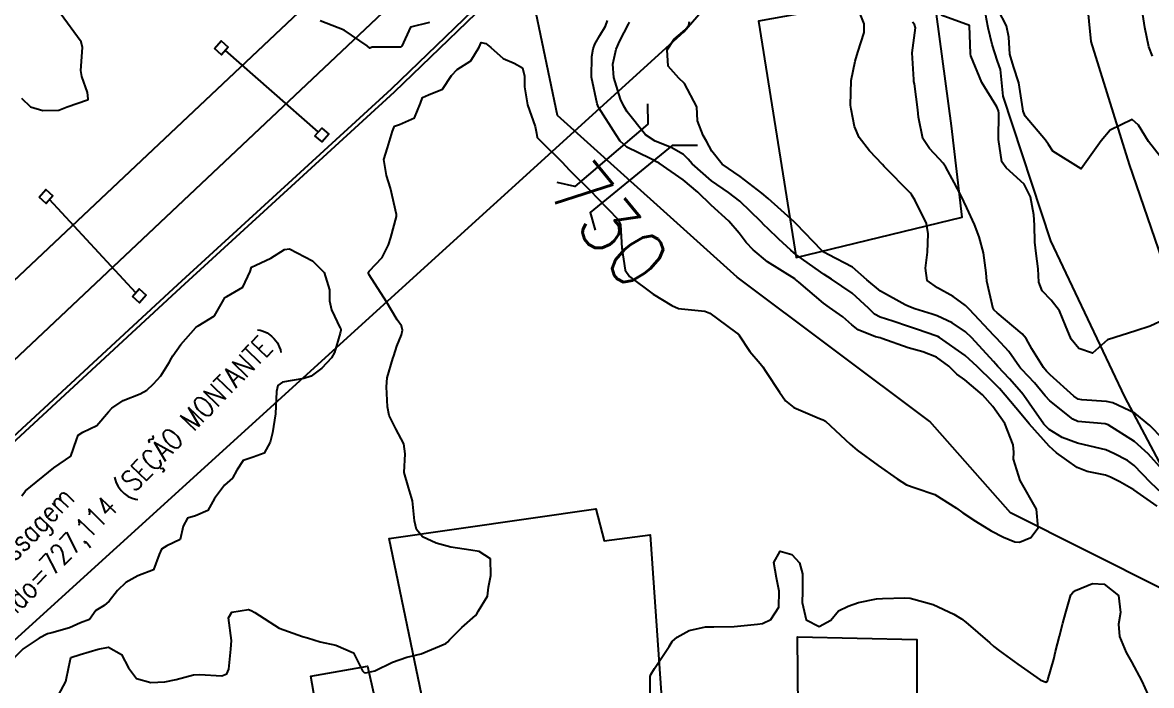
# Model space of a CAD drawing. Header units: metres. Extents: x 318500 to 325275, y 7408834 to 7428799.
# Drawn here: x 323743.3 to 323822.7, y 7420015.6 to 7420062.2 of the extents above; entities that cross this region are included whole.
import ezdxf
from ezdxf.enums import TextEntityAlignment as Align

# ---------------------------------------------------------------- set-up
doc = ezdxf.new("R2010")
doc.units = ezdxf.units.M
doc.header["$MEASUREMENT"] = 0
for name, color, linetype in [('Canaleta de Drenagem', 151, 'Continuous'), ('Cotas', 45, 'Continuous'), ('Curvas de Nivel 1m', 11, 'Continuous'), ('Curvas de Nivel 5m', 15, 'Continuous'), ('Divisas', 45, 'Continuous'), ('Edificações', 30, 'Continuous'), ('Hidrografia', 140, 'Continuous'), ('Linha Férrea', 20, 'Continuous'), ('Pontes_Viadutos_Tubos', 190, 'Continuous'), ('Pórticos', 45, 'Continuous'), ('TEXTO', 45, 'Continuous'), ('Vias Primárias', 230, 'Continuous')]:
    doc.layers.add(name, color=color, linetype=linetype)
doc.styles.add('ROMANS', font='romans', dxfattribs={"height": 0.2})
doc.styles.add('Style-STANDARD', font='STANDARD.shx')

msp = doc.modelspace()

# ---------------------------------------------------------------- linework, layer by layer
at = {"layer": 'Canaleta de Drenagem'}
for points in [[(323777.482, 7420065.564), (323769.2, 7420057.559), (323754.168, 7420043.775), (323722.202, 7420014.23)], [(323777.691, 7420065.348), (323769.405, 7420057.34), (323754.371, 7420043.555), (323722.407, 7420014.011)]]:
    msp.add_lwpolyline(points, dxfattribs=at)
at = {"layer": 'Curvas de Nivel 1m', "flags": 128}
for points, elevation in [([(323743.188, 7420056.929), (323743.811, 7420056.309), (323744.672, 7420056.046), (323745.808, 7420056.082), (323746.404, 7420056.298), (323747.819, 7420056.797), (323747.865, 7420056.824), (323747.877, 7420056.869), (323747.827, 7420057.31), (323747.422, 7420058.455), (323747.352, 7420058.877), (323747.48, 7420060.492), (323747.383, 7420060.877), (323745.9, 7420062.9), (323747.283, 7420064.88), (323747.496, 7420065.307), (323747.939, 7420066.155), (323748.285, 7420066.865), (323747.954, 7420067.164), (323747.436, 7420067.4), (323745.965, 7420067.894), (323745.101, 7420067.77), (323743.962, 7420067.745), (323742.826, 7420068.079)], 729), ([(323823.489, 7420030.758), (323822.488, 7420031.87), (323821.513, 7420032.754), (323819.664, 7420033.908), (323819.531, 7420033.966), (323819.463, 7420033.98), (323817.533, 7420034.164), (323817.172, 7420034.307), (323815.555, 7420035.612), (323815.24, 7420035.965), (323814.471, 7420036.878), (323813.578, 7420037.804), (323813.489, 7420037.902), (323813.417, 7420037.992), (323812.678, 7420039.086), (323811.796, 7420040.017), (323811.613, 7420040.199), (323809.914, 7420042.037), (323809.634, 7420042.311), (323808.751, 7420042.946), (323807.652, 7420043.569), (323806.922, 7420044.081), (323806.807, 7420044.949), (323806.957, 7420046.081), (323806.999, 7420047.376), (323806.876, 7420048.083), (323806.059, 7420049.771), (323805.846, 7420050.098), (323805.742, 7420050.232), (323803.901, 7420052.119), (323803.771, 7420052.254), (323802.857, 7420053.21), (323802.128, 7420054.145), (323801.802, 7420054.92), (323801.572, 7420056.154), (323801.541, 7420056.437), (323801.579, 7420058.154), (323801.864, 7420059.528), (323802.054, 7420060.147), (323802.483, 7420061.549), (323802.493, 7420062.141), (323801.921, 7420063.554)], 733), ([(323822.783, 7420059.876), (323822.534, 7420060.535), (323822.245, 7420061.885), (323821.93, 7420063.89)], 737), ([(323823.776, 7420052.252), (323822.497, 7420053.873), (323821.811, 7420055.018), (323821.345, 7420055.417), (323819.808, 7420054.668), (323819.162, 7420053.92), (323817.77, 7420051.94), (323815.782, 7420053.182), (323815.473, 7420053.651), (323815.252, 7420053.968), (323813.815, 7420055.658), (323813.69, 7420055.992), (323813.655, 7420056.16), (323813.375, 7420057.997), (323813.007, 7420059.149), (323812.739, 7420060.007), (323812.678, 7420061.219), (323812.511, 7420062.011), (323811.917, 7420063.144)], 736), ([(323823.122, 7420028.196), (323821.472, 7420029.334), (323820.494, 7420029.895), (323819.824, 7420030.245), (323819.485, 7420030.374), (323818.189, 7420030.632), (323817.49, 7420030.923), (323816.039, 7420031.955), (323815.507, 7420032.427), (323814.108, 7420033.981), (323813.54, 7420034.681), (323812.424, 7420036.007), (323812.017, 7420036.466), (323811.569, 7420036.916), (323810.443, 7420038.031), (323809.591, 7420038.797), (323807.79, 7420040.067), (323807.679, 7420040.138), (323807.611, 7420040.167), (323806.178, 7420040.654), (323805.617, 7420040.841), (323804.509, 7420041.224), (323803.624, 7420041.505), (323803.216, 7420041.716), (323802.803, 7420042.132), (323801.646, 7420043.199), (323800.188, 7420044.172), (323799.665, 7420044.504), (323798.639, 7420045.227), (323797.686, 7420045.916), (323797.321, 7420046.206), (323796.476, 7420046.996), (323795.705, 7420047.732), (323795.461, 7420047.987), (323795.226, 7420048.237), (323793.731, 7420049.673), (323792.943, 7420050.268), (323791.752, 7420051.091), (323790.396, 7420052.301), (323790.103, 7420052.635), (323789.776, 7420052.945), (323788.905, 7420053.447), (323787.786, 7420053.893), (323787.089, 7420054.347), (323785.814, 7420055.958), (323785.57, 7420056.364), (323785.341, 7420056.853), (323784.863, 7420058.375), (323784.802, 7420059.319), (323785.036, 7420060.373), (323785.287, 7420060.961), (323785.897, 7420062.128), (323785.985, 7420062.273)], 731), ([(323823.468, 7420029.073), (323822.655, 7420029.868), (323821.492, 7420031.046), (323821.016, 7420031.408), (323820.073, 7420031.901), (323819.504, 7420032.148), (323819.188, 7420032.231), (323817.51, 7420032.623), (323816.433, 7420033.034), (323815.524, 7420033.584), (323815.144, 7420033.966), (323814.096, 7420035.438), (323813.734, 7420035.987), (323813.657, 7420036.084), (323813.562, 7420036.197), (323812.728, 7420037.159), (323811.911, 7420038.015), (323811.756, 7420038.191), (323811.585, 7420038.382), (323810.062, 7420040.035), (323809.614, 7420040.47), (323808.677, 7420041.11), (323807.625, 7420041.591), (323807.266, 7420041.715), (323806.048, 7420042.094), (323805.632, 7420042.242), (323805.375, 7420042.362), (323803.648, 7420043.332), (323802.686, 7420044.135), (323801.673, 7420045.009), (323799.958, 7420045.904), (323799.688, 7420046.047), (323799.523, 7420046.182), (323797.709, 7420048.061), (323797.641, 7420048.133), (323797.564, 7420048.202), (323795.734, 7420049.853), (323795.295, 7420050.237), (323793.757, 7420051.402), (323792.496, 7420052.273), (323791.779, 7420053.176), (323791.403, 7420053.902), (323791.164, 7420054.289), (323790.77, 7420055.332), (323790.713, 7420056.297), (323789.844, 7420057.94), (323789.448, 7420058.316), (323788.699, 7420059.168), (323788.619, 7420060.329), (323789.128, 7420061.075), (323789.891, 7420061.731), (323790.15, 7420062.052), (323790.186, 7420062.306)], 732), ([(323823.516, 7420032.925), (323822.59, 7420033.869), (323821.543, 7420034.751), (323819.988, 7420035.469), (323819.555, 7420035.556), (323817.819, 7420035.673), (323817.557, 7420035.733), (323817.245, 7420035.943), (323815.575, 7420037.442), (323815.316, 7420037.702), (323815.104, 7420037.967), (323814.301, 7420039.278), (323813.894, 7420039.986), (323813.615, 7420040.323), (323811.855, 7420041.798), (323811.64, 7420041.989), (323811.608, 7420042.02), (323811.564, 7420042.097), (323811.135, 7420044.025), (323811.071, 7420044.624), (323810.893, 7420046.028), (323810.585, 7420047.147), (323810.246, 7420048.035), (323809.727, 7420049.186), (323809.319, 7420050.046), (323808.821, 7420050.987), (323808.228, 7420052.063), (323808.043, 7420052.336), (323807.776, 7420052.651), (323807.089, 7420053.386), (323806.624, 7420054.087), (323806.318, 7420055.587), (323806.272, 7420056.093), (323806.023, 7420057.922), (323805.99, 7420058.098), (323805.976, 7420058.223), (323805.87, 7420060.1), (323806.113, 7420061.881), (323806.041, 7420062.098), (323805.903, 7420062.277)], 734), ([(323787.439, 7420014.337), (323787.43, 7420016.196), (323787.466, 7420016.337), (323787.723, 7420016.763), (323788.762, 7420018.318), (323788.976, 7420018.655), (323789.32, 7420018.978), (323790.185, 7420019.439), (323791.331, 7420019.702), (323791.907, 7420019.698), (323793.332, 7420019.723), (323794.984, 7420019.884), (323795.337, 7420019.936), (323795.924, 7420020.221), (323796.481, 7420021.085), (323796.511, 7420022.213), (323796.319, 7420023.156), (323796.13, 7420024.219), (323796.588, 7420025.026), (323797.399, 7420024.78), (323797.935, 7420024.195), (323798.155, 7420023.419), (323798.145, 7420022.192), (323798.135, 7420021.416), (323798.415, 7420020.189), (323799.335, 7420019.709), (323800.147, 7420020.168), (323800.692, 7420020.817), (323801.355, 7420021.161), (323802.097, 7420021.401), (323803.363, 7420021.66), (323803.785, 7420021.695), (323805.365, 7420021.749), (323805.74, 7420021.719), (323807.358, 7420021.275), (323808.804, 7420020.592), (323809.343, 7420020.267), (323809.656, 7420020.037), (323811.325, 7420018.56), (323811.622, 7420018.315), (323812.027, 7420018.009), (323813.306, 7420017.061), (323814.881, 7420015.966), (323815.288, 7420015.804), (323815.384, 7420015.864), (323815.43, 7420015.959), (323815.84, 7420017.427), (323815.969, 7420017.954), (323816.237, 7420019.045), (323816.473, 7420019.949), (323816.651, 7420020.647), (323817.034, 7420021.943), (323817.189, 7420022.125), (323817.375, 7420022.25), (323818.559, 7420022.745), (323819.382, 7420022.695), (323820.382, 7420021.895), (323820.543, 7420020.702), (323820.399, 7420019.894), (323820.46, 7420019.022), (323820.936, 7420017.886), (323821.31, 7420017.233), (323822.037, 7420015.873), (323822.665, 7420014.47)], 731)]:
    msp.add_lwpolyline(points, dxfattribs=dict(at, elevation=elevation))
at = {"layer": 'Curvas de Nivel 5m', "flags": 128}
for points, elevation in [([(323823.632, 7420041.337), (323822.625, 7420040.87), (323821.62, 7420040.548), (323819.61, 7420039.91), (323818.561, 7420038.96), (323817.6, 7420039.298), (323817.057, 7420039.946), (323816.664, 7420040.91), (323816.238, 7420041.954), (323815.647, 7420042.687), (323815.031, 7420043.346), (323814.784, 7420043.973), (323814.74, 7420044.908), (323814.604, 7420045.976), (323814.5, 7420046.776), (323814.47, 7420047.979), (323814.441, 7420048.7), (323814.189, 7420049.983), (323813.753, 7420050.864), (323812.481, 7420052.009), (323812.191, 7420052.43), (323811.943, 7420054.018), (323811.978, 7420055.857), (323811.95, 7420056.018), (323811.824, 7420056.3), (323810.771, 7420058.031), (323810.004, 7420059.903), (323809.978, 7420060.039), (323809.9, 7420062.04), (323807.911, 7420062.772)], 735), ([(323745.788, 7420014.885), (323746.296, 7420015.858), (323746.517, 7420016.878), (323746.645, 7420017.528), (323747.299, 7420017.747), (323748.585, 7420018.133), (323749.304, 7420018.264), (323750.215, 7420017.742), (323750.71, 7420016.819), (323751.279, 7420016.065), (323752.29, 7420015.785), (323753.276, 7420015.826), (323754.074, 7420015.983), (323755.283, 7420016.31), (323755.705, 7420016.332), (323757.283, 7420016.242), (323757.633, 7420016.379), (323757.779, 7420016.725), (323757.909, 7420018.119), (323757.967, 7420018.723), (323757.74, 7420020.32), (323757.982, 7420020.724), (323759.148, 7420020.907), (323759.342, 7420020.849), (323759.592, 7420020.706), (323761.324, 7420019.594), (323762.949, 7420019.022), (323763.314, 7420018.934), (323764.193, 7420018.641), (323765.308, 7420018.396), (323766.554, 7420017.862), (323767.173, 7420016.602), (323767.288, 7420016.483), (323767.426, 7420016.46), (323768.042, 7420016.589), (323769.296, 7420017.199), (323770.303, 7420017.557), (323771.302, 7420017.799), (323773.038, 7420018.524), (323773.194, 7420018.64), (323773.314, 7420018.776), (323774.177, 7420019.658), (323775.137, 7420020.493), (323775.223, 7420020.61), (323775.345, 7420020.817), (323775.991, 7420021.86), (323776.041, 7420022.49), (323776.204, 7420023.314), (323776.181, 7420024.488), (323775.397, 7420024.996), (323774.812, 7420025.092), (323773.402, 7420025.299), (323772.356, 7420025.585), (323771.412, 7420026.022), (323770.972, 7420026.554), (323770.838, 7420027.149), (323770.695, 7420028.561), (323770.41, 7420029.517), (323770.108, 7420030.57), (323770.181, 7420031.878), (323770.086, 7420032.571), (323769.516, 7420033.649), (323769.047, 7420034.585), (323768.945, 7420035.177), (323768.869, 7420036.587), (323768.91, 7420037.237), (323769.327, 7420038.583), (323769.39, 7420038.775), (323769.593, 7420039.455), (323769.916, 7420040.265), (323769.991, 7420040.574), (323769.916, 7420040.878), (323769.617, 7420041.311), (323768.875, 7420042.588), (323767.658, 7420044.486), (323767.594, 7420044.601), (323767.597, 7420044.665), (323767.662, 7420044.749), (323768.577, 7420045.691), (323769.017, 7420046.587), (323769.178, 7420047.102), (323769.572, 7420048.581), (323769.57, 7420048.723), (323769.161, 7420050.586), (323768.865, 7420051.477), (323768.692, 7420052.591), (323768.945, 7420053.421), (323769.282, 7420054.585), (323769.431, 7420054.948), (323769.797, 7420055.074), (323770.843, 7420055.526), (323771.271, 7420056.558), (323771.407, 7420056.976), (323771.829, 7420057.145), (323772.811, 7420057.56), (323773.446, 7420058.526), (323773.854, 7420058.936), (323774.815, 7420059.556), (323775.399, 7420060.505), (323775.535, 7420060.844), (323775.874, 7420060.775), (323776.221, 7420060.495), (323777.082, 7420059.702), (323777.859, 7420059.393), (323778.446, 7420059.051), (323778.581, 7420058.459), (323778.575, 7420057.723), (323778.789, 7420056.455), (323779.324, 7420054.92), (323779.431, 7420054.445), (323779.487, 7420054.145), (323779.784, 7420053.841), (323781.218, 7420052.426), (323781.762, 7420051.859), (323783.232, 7420050.398), (323783.732, 7420049.885), (323785.186, 7420048.368), (323785.343, 7420048.003), (323785.434, 7420046.364), (323785.667, 7420044.811), (323785.966, 7420044.357), (323787.642, 7420043.129), (323788.953, 7420042.32), (323789.43, 7420042.115), (323789.628, 7420042.082), (323791.27, 7420041.929), (323791.625, 7420041.784), (323793.427, 7420040.446), (323793.611, 7420040.315), (323793.645, 7420040.294), (323793.67, 7420040.259), (323794.434, 7420039.089), (323795.181, 7420038.236), (323795.357, 7420038.013), (323795.572, 7420037.675), (323796.524, 7420036.215), (323796.944, 7420035.609), (323797.539, 7420035.13), (323799.35, 7420034.364), (323799.531, 7420034.295), (323799.614, 7420034.262), (323799.775, 7420034.176), (323801.506, 7420032.566), (323802.005, 7420032.142), (323803.484, 7420031.059), (323804.806, 7420030.107), (323805.474, 7420029.702), (323806.076, 7420029.486), (323807.464, 7420029.018), (323809.002, 7420028.047), (323809.445, 7420027.721), (323810.332, 7420027.135), (323811.426, 7420026.453), (323812.292, 7420026.007), (323813.099, 7420025.677), (323813.417, 7420025.649), (323814.233, 7420025.978), (323814.744, 7420026.656), (323814.618, 7420027.972), (323813.48, 7420029.99), (323813.001, 7420031.503), (323813.021, 7420031.997), (323812.988, 7420032.517), (323812.385, 7420034.007), (323811.548, 7420035.211), (323810.813, 7420036.027), (323809.57, 7420037.089), (323809.024, 7420037.498), (323808.453, 7420038.057), (323807.589, 7420038.677), (323806.627, 7420039.052), (323805.599, 7420039.346), (323803.735, 7420039.992), (323803.609, 7420040.036), (323803.278, 7420040.125), (323802.077, 7420040.605), (323801.618, 7420040.951), (323800.987, 7420041.523), (323800.04, 7420042.174), (323799.634, 7420042.477), (323797.887, 7420043.967), (323797.659, 7420044.163), (323797.602, 7420044.201), (323795.677, 7420045.395), (323794.667, 7420046.245), (323794.197, 7420046.754), (323793.702, 7420047.415), (323792.97, 7420048.267), (323791.727, 7420049.393), (323790.775, 7420050.294), (323789.753, 7420051.169), (323788.06, 7420052.336), (323787.879, 7420052.446), (323787.772, 7420052.504), (323787.438, 7420052.678), (323785.781, 7420053.467), (323785.309, 7420053.891), (323785.005, 7420054.372), (323783.818, 7420056.25), (323783.742, 7420056.391), (323783.693, 7420056.521), (323783.294, 7420058.398), (323783.33, 7420059.863), (323783.427, 7420060.397), (323783.538, 7420060.732), (323783.884, 7420061.326), (323784.289, 7420061.99), (323784.429, 7420062.382)], 730), ([(323771.896, 7420062.258), (323770.55, 7420061.911), (323769.951, 7420060.579), (323769.869, 7420060.521), (323767.962, 7420060.506), (323767.869, 7420060.498), (323767.699, 7420060.434), (323767.508, 7420060.605), (323765.886, 7420061.71), (323764.195, 7420062.356)], 730), ([(323743.21, 7420028.924), (323743.454, 7420029.279), (323745.45, 7420030.89), (323746.658, 7420031.703), (323747.055, 7420032.874), (323747.176, 7420033.202), (323747.508, 7420033.392), (323748.489, 7420033.882), (323749.302, 7420034.843), (323749.532, 7420035.082), (323750.341, 7420035.631), (323751.543, 7420036.107), (323752.001, 7420036.35), (323752.464, 7420036.801), (323752.976, 7420037.378), (323753.573, 7420038.309), (323753.744, 7420038.621), (323753.828, 7420038.786), (323754.384, 7420039.57), (323755.441, 7420040.763), (323755.611, 7420040.882), (323756.764, 7420041.603), (323757.42, 7420042.742), (323757.486, 7420042.888), (323757.633, 7420042.958), (323758.76, 7420043.606), (323759.264, 7420044.716), (323759.36, 7420045.019), (323759.667, 7420045.155), (323760.718, 7420045.65), (323761.684, 7420046.266), (323762.053, 7420046.307), (323763.672, 7420045.476), (323764.473, 7420044.648), (323764.849, 7420043.435), (323764.87, 7420042.641), (323764.989, 7420042.005), (323765.611, 7420040.736), (323765.647, 7420040.667), (323765.657, 7420040.629), (323765.652, 7420040.587), (323765.606, 7420040.373), (323765.21, 7420039.011), (323765.008, 7420038.639), (323764.316, 7420037.901), (323763.56, 7420037.335), (323763.05, 7420037.173), (323761.554, 7420036.924), (323761.226, 7420036.685), (323761.122, 7420036.262), (323761.069, 7420034.687), (323760.848, 7420033.352), (323760.68, 7420032.692), (323760.255, 7420031.932), (323759.484, 7420031.643), (323758.787, 7420031.411), (323758.346, 7420030.721), (323758.023, 7420030.166), (323757.459, 7420029.668), (323756.772, 7420028.74), (323756.29, 7420027.895), (323755.431, 7420027.516), (323754.858, 7420027.339), (323754.548, 7420026.773), (323754.342, 7420025.84), (323753.399, 7420025.394), (323753.024, 7420025.166), (323752.869, 7420024.795), (323752.469, 7420023.709), (323751.375, 7420023.276), (323750.512, 7420022.823), (323749.948, 7420022.245), (323749.35, 7420021.496), (323748.989, 7420021.201), (323748.423, 7420020.854), (323747.973, 7420020.218), (323747.327, 7420019.984), (323746.563, 7420019.636), (323745.316, 7420019.265), (323745.013, 7420019.196), (323744.432, 7420018.903), (323743.302, 7420018.155), (323742.107, 7420016.938)], 730)]:
    msp.add_lwpolyline(points, dxfattribs=dict(at, elevation=elevation))
at = {"layer": 'Divisas'}
for points in [[(323789.794, 7420061.582), (323806.019, 7420080.314), (323804.338, 7420081.771), (323812.805, 7420093.176), (323837.808, 7420126.322), (323847.987, 7420141.396), (323864.1, 7420170.125), (323871.696, 7420187.216), (323876.685, 7420198.54), (323880.455, 7420208.242), (323888.862, 7420233.683), (323895.696, 7420254.362), (323896.949, 7420268.507)], [(323789.794, 7420061.582), (323723.044, 7420000.912), (323725.076, 7419997.52), (323715.068, 7419991.621), (323719.846, 7419985.021), (323709.445, 7419974.881), (323712.718, 7419971.524), (323679.091, 7419942.27), (323682.92, 7419938.401), (323664.995, 7419922.796), (323643.654, 7419897.728), (323612.964, 7419846.621), (323601.106, 7419820.439), (323595.408, 7419801.791)]]:
    msp.add_lwpolyline(points, dxfattribs=at)
at = {"layer": 'Edificações'}
for points in [[(323808.555, 7420070.602), (323803.135, 7420070.052), (323804.054, 7420071.612), (323801.206, 7420073.723), (323798.083, 7420071.245), (323803.135, 7420068.492), (323803.686, 7420063.903), (323795.051, 7420062.343), (323797.715, 7420045.701), (323809.382, 7420048.546), (323808.647, 7420054.97), (323807.361, 7420064.422), (323808.923, 7420064.422), (323808.555, 7420070.602)], [(323802.557, 7419995.23), (323783.69, 7419996.07), (323783.281, 7420000.11), (323774.47, 7419998.453), (323773.569, 7420002.208), (323766.159, 7420001.214), (323763.54, 7420016.216), (323767.522, 7420016.916), (323768.186, 7420014.006), (323771.467, 7420014.264), (323769.07, 7420025.923), (323783.609, 7420027.996), (323784.198, 7420025.759), (323787.439, 7420026.171), (323788.684, 7420008.323), (323797.899, 7420008.822), (323797.805, 7420018.982), (323806.187, 7420018.794), (323806.187, 7420005.811), (323801.855, 7420005.529), (323802.557, 7419995.23)]]:
    msp.add_lwpolyline(points, close=True, dxfattribs=at)
at = {"layer": 'Hidrografia', "elevation": 744}
msp.add_lwpolyline([(323829.209, 7420009.699), (323823.535, 7420022.314), (323812.79, 7420027.734), (323807.111, 7420034.143), (323793.542, 7420044.31), (323780.909, 7420055.7), (323779.287, 7420063.436), (323778.544, 7420065.82), (323757.747, 7420084.091), (323749.818, 7420091.54)], dxfattribs=at)
at = {"layer": 'Linha Férrea'}
for points in [[(323843.705, 7420529.863, -0.339852), (323771.4, 7420065.587), (323704.487, 7420002.468, 0.137972), (323573.117, 7419776.141), (323569.018, 7419760.257, 0.009911), (323565.266, 7419744.042), (323557.569, 7419705.285), (323544.41, 7419647.347), (323509.546, 7419502.298), (323475.425, 7419363.32), (323454.167, 7419264.774, -0.048865), (323374.489, 7419022.071), (323336.216, 7418936.841), (323318.171, 7418898.232), (323303.703, 7418864.835, 0.016709)], [(323303.703, 7418864.835), (323318.171, 7418898.232), (323336.216, 7418936.841), (323374.489, 7419022.071, 0.048865), (323454.167, 7419264.774), (323475.425, 7419363.32), (323509.546, 7419502.298), (323544.41, 7419647.347), (323557.569, 7419705.285), (323565.266, 7419744.042, -0.009911), (323569.018, 7419760.257), (323573.117, 7419776.141, -0.137972), (323704.487, 7420002.468), (323771.4, 7420065.587, 0.339852), (323843.705, 7420529.863, 0.104587)], [(323840.146, 7420527.887, -0.339824), (323768.602, 7420068.543), (323704.141, 7420007.763, 0.140169), (323569.283, 7419777.13), (323565.155, 7419761.392, -0.000234), (323561.228, 7419744.645), (323553.453, 7419705.875), (323540.362, 7419648.042), (323505.529, 7419503.284), (323471.394, 7419364.249), (323450.124, 7419265.645, -0.047372), (323375.492, 7419034.63), (323347.077, 7418970.203), (323316.211, 7418903.384), (323295.96, 7418857.357)], [(323295.96, 7418857.357), (323316.211, 7418903.384), (323347.077, 7418970.203), (323375.492, 7419034.63, 0.047372), (323450.124, 7419265.645), (323471.394, 7419364.249), (323505.529, 7419503.284), (323540.362, 7419648.042), (323553.453, 7419705.875), (323561.228, 7419744.645, 0.000234), (323565.155, 7419761.392), (323569.283, 7419777.13, -0.140169), (323704.141, 7420007.763), (323768.602, 7420068.543, 0.339824), (323840.146, 7420527.887, 0.098634)]]:
    msp.add_lwpolyline(points, format="xyb", dxfattribs=at)
at = {"layer": 'Pontes_Viadutos_Tubos'}
for points in [[(323787.237, 7420056.515), (323787.269, 7420055.085), (323782.126, 7420050.695), (323780.889, 7420050.987)], [(323790.756, 7420053.584), (323788.966, 7420053.584), (323783.204, 7420048.869), (323783.562, 7420047.633)]]:
    msp.add_lwpolyline(points, dxfattribs=at)
at = {"layer": 'Pórticos'}
for points in [[(323756.762, 7420060.408), (323757.235, 7420060.947), (323757.731, 7420060.511), (323757.259, 7420059.972)], [(323763.835, 7420054.277), (323764.308, 7420054.816), (323764.805, 7420054.381), (323764.332, 7420053.842)], [(323744.421, 7420049.944), (323744.894, 7420050.483), (323745.391, 7420050.047), (323744.918, 7420049.508)], [(323750.994, 7420042.952), (323751.467, 7420043.491), (323751.964, 7420043.055), (323751.491, 7420042.516)]]:
    msp.add_lwpolyline(points, close=True, dxfattribs=at)
for points in [[(323764.072, 7420054.547), (323757.531, 7420060.283)], [(323751.231, 7420043.221), (323745.154, 7420049.778)]]:
    msp.add_lwpolyline(points, dxfattribs=at)
at = {"layer": 'Vias Primárias'}
for points in [[(323415.833, 7419583.302), (323419.047, 7419572.746), (323421.03, 7419562.086), (323421.351, 7419557.374), (323421.618, 7419546.016), (323420.655, 7419534.774), (323419.854, 7419529.552), (323419.495, 7419524.986, 0.238184), (323422.135, 7419522.665), (323425.333, 7419521.775), (323439.384, 7419519.04), (323447.038, 7419517.341, 0.392019), (323449.506, 7419518.783), (323449.894, 7419520.081), (323454.112, 7419536.783), (323456.933, 7419548.508), (323462.14, 7419572.405), (323463.204, 7419579.599, 0.075507), (323463.151, 7419593.445, 0), (323461.926, 7419601.304, 0.173993), (323443.828, 7419629.608, 0.279998), (323404.325, 7419640.182, 0.277838)], [(323934.92, 7420316.776, 0), (323936.242, 7420308.849)], [(323728.019, 7420213.466), (323726.156, 7420199.325), (323724.194, 7420185.89), (323722.081, 7420172.153), (323720.069, 7420159.023, -0.082777), (323715.644, 7420145.548, 0), (323709.04, 7420132.939), (323702.659, 7420122.146), (323696.32, 7420110.065), (323690.785, 7420099.697), (323682.335, 7420084.311), (323677.607, 7420075.496), (323671.716, 7420065.637), (323666.887, 7420057.537), (323661.353, 7420050.187), (323655.11, 7420042.034), (323644.549, 7420030.718), (323637.956, 7420023.973), (323627.844, 7420014.716, 0.061224)], [(323939.281, 7420278.615, 0), (323933.27, 7420270.921)], [(323840.737, 7420005.613, 0), (323839.679, 7420000.995, -0.226003)], [(323831.088, 7420001.787, 0), (323833.844, 7420008.443, 0.220888)], [(323827.527, 7420023.283), (323820.85, 7420035.881), (323815.621, 7420046.864), (323812.284, 7420057.064), (323812.082, 7420058.935, -0.123241), (323810.956, 7420068.591, -0.056595), (323811.358, 7420077.363, -0.109985), (323815.701, 7420088.299), (323818.873, 7420092.965), (323828.068, 7420106.385)], [(323824.465, 7420089.546), (323820.992, 7420084.349, 0.152127), (323817.985, 7420074.163), (323817.738, 7420068.08), (323818.445, 7420060.916), (323821.146, 7420052.26), (323825.228, 7420040.377)]]:
    msp.add_lwpolyline(points, format="xyb", dxfattribs=at)

# ---------------------------------------------------------------- texts
at = {"layer": 'Cotas', "style": 'Style-STANDARD'}
msp.add_text('730', height=4, rotation=309.38132, dxfattribs=at).set_placement((323784.562, 7420048.011, 730), align=Align.MIDDLE_CENTER)
at = {"layer": 'TEXTO', "style": 'ROMANS', "width": 0.8}
for s, p in [('Fundo=727,114 (SEÇÃO MONTANTE)', (323741.092, 7420018.778)), ('Cx. Passagem', (323738.974, 7420020.412))]:
    msp.add_text(s, height=1.5, rotation=45.84732, dxfattribs=at).set_placement(p)

doc.saveas('drawing.dxf')
